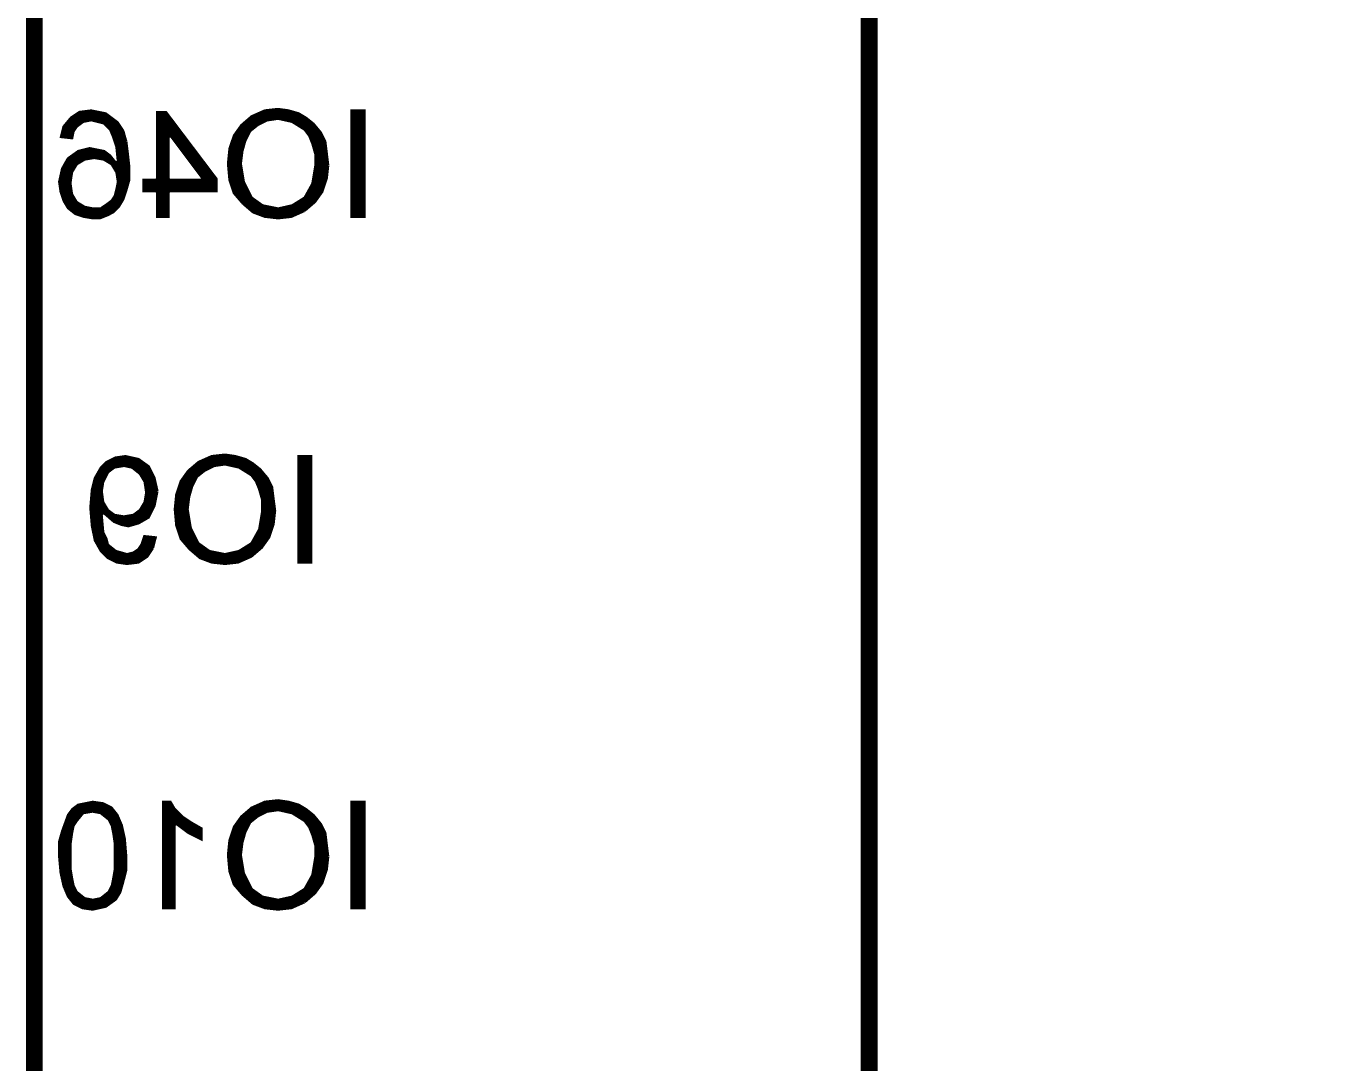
# Model space of a CAD drawing. Extents: x 1.36 to 3.09, y 1.35 to 6.
# Drawn here: x 1.356 to 1.7402, y 4.5056 to 4.8127 of the extents above; entities that cross this region are included whole.
import ezdxf

# ---------------------------------------------------------------- set-up
doc = ezdxf.new("R2010")
doc.units = 0
doc.layers.add('SSB004129_PHO', color=12, linetype='CONTINUOUS')

msp = doc.modelspace()

# ---------------------------------------------------------------- linework, layer by layer
at = {"layer": 'SSB004129_PHO'}
for points, const_width in [([(1.35854, 1.43433), (1.35854, 5.6261)], 0.005), ([(1.60577, 5.20801), (1.60577, 2.19501), (2.43254, 2.19501), (2.43254, 5.20801), (1.60577, 5.20801)], 0.005), ([(1.38558, 4.77857), (1.38472, 4.78159), (1.38303, 4.78413), (1.37962, 4.78669), (1.37534, 4.78754), (1.37197, 4.78712), (1.36945, 4.78544), (1.36734, 4.78291), (1.36661, 4.78), (1.3696, 4.77967), (1.36996, 4.78145), (1.37004, 4.78163), (1.37093, 4.78297), (1.37104, 4.78309), (1.37283, 4.78443), (1.37303, 4.78452), (1.37526, 4.78497), (1.37548, 4.78496), (1.37905, 4.78407), (1.37929, 4.78394), (1.38107, 4.78215), (1.38118, 4.78198), (1.38208, 4.77975), (1.38209, 4.77972), (1.38298, 4.77705), (1.383, 4.77694), (1.38345, 4.77247), (1.38345, 4.77242), (1.38256, 4.77211), (1.38081, 4.77429), (1.37917, 4.77553), (1.37493, 4.77638), (1.37156, 4.77553), (1.3686, 4.77342), (1.36691, 4.77046), (1.36605, 4.7666), (1.36648, 4.76361), (1.36734, 4.76103), (1.3686, 4.75892), (1.37069, 4.75724), (1.37325, 4.75639), (1.37585, 4.75596), (1.37794, 4.75596), (1.38007, 4.75681), (1.38176, 4.75766), (1.38345, 4.75934), (1.38473, 4.76147), (1.3856, 4.76409), (1.38647, 4.76714), (1.38647, 4.77106)], 0.001), ([(1.37, 4.78157), (1.37, 4.78581)], 0.001), ([(1.371, 4.78305), (1.371, 4.78647)], 0.001), ([(1.372, 4.78381), (1.372, 4.78712)], 0.001), ([(1.373, 4.78451), (1.373, 4.78725)], 0.001), ([(1.374, 4.78471), (1.374, 4.78737)], 0.001), ([(1.375, 4.78491), (1.375, 4.7875)], 0.001), ([(1.376, 4.78483), (1.376, 4.78741)], 0.001), ([(1.377, 4.78458), (1.377, 4.78721)], 0.001), ([(1.378, 4.78433), (1.378, 4.78701)], 0.001), ([(1.379, 4.78408), (1.379, 4.78681)], 0.001), ([(1.38, 4.78322), (1.38, 4.7864)], 0.001), ([(1.41236, 4.76735), (1.39743, 4.7871), (1.39506, 4.7871), (1.39506, 4.76751), (1.39456, 4.76701), (1.39104, 4.76701), (1.39104, 4.76399), (1.39456, 4.76399), (1.39506, 4.76349), (1.39506, 4.75641), (1.39808, 4.75641), (1.39808, 4.76349), (1.39858, 4.76399), (1.41236, 4.76399), (1.41236, 4.76735)], 0.001), ([(1.396, 4.75641), (1.396, 4.7871)], 0.001), ([(1.397, 4.75641), (1.397, 4.7871)], 0.001), ([(1.398, 4.75641), (1.398, 4.78635)], 0.001), ([(1.44539, 4.77153), (1.44452, 4.77853), (1.44324, 4.78108), (1.44108, 4.78367), (1.43892, 4.7854), (1.43677, 4.78669), (1.43374, 4.78756), (1.43071, 4.78799), (1.42683, 4.78756), (1.42295, 4.78584), (1.41993, 4.78324), (1.41778, 4.78023), (1.41648, 4.77634), (1.41604, 4.77197), (1.41648, 4.76717), (1.41777, 4.7633), (1.42036, 4.76028), (1.42339, 4.75768), (1.42682, 4.7564), (1.43072, 4.75596), (1.4346, 4.75639), (1.43848, 4.75812)], 0.001), ([(1.423, 4.78225), (1.423, 4.78586)], 0.001), ([(1.424, 4.78305), (1.424, 4.7863)], 0.001), ([(1.425, 4.78374), (1.425, 4.78675)], 0.001), ([(1.426, 4.78424), (1.426, 4.78719)], 0.001), ([(1.427, 4.78474), (1.427, 4.78758)], 0.001), ([(1.428, 4.78504), (1.428, 4.78769)], 0.001), ([(1.429, 4.78518), (1.429, 4.7878)], 0.001), ([(1.43, 4.78533), (1.43, 4.78791)], 0.001), ([(1.431, 4.78537), (1.431, 4.78795)], 0.001), ([(1.432, 4.78515), (1.432, 4.78781)], 0.001), ([(1.433, 4.78493), (1.433, 4.78766)], 0.001), ([(1.434, 4.78471), (1.434, 4.78748)], 0.001), ([(1.435, 4.78446), (1.435, 4.7872)], 0.001), ([(1.436, 4.78383), (1.436, 4.78691)], 0.001), ([(1.437, 4.78321), (1.437, 4.78655)], 0.001), ([(1.438, 4.78258), (1.438, 4.78595)], 0.001), ([(1.45611, 4.78755), (1.45265, 4.78755), (1.45265, 4.75641), (1.45611, 4.75641), (1.45611, 4.78755)], 0.001), ([(1.453, 4.75641), (1.453, 4.78755)], 0.001), ([(1.454, 4.75641), (1.454, 4.78755)], 0.001), ([(1.455, 4.75641), (1.455, 4.78755)], 0.001), ([(1.456, 4.75641), (1.456, 4.78755)], 0.001), ([(1.368, 4.77985), (1.368, 4.7837)], 0.001), ([(1.369, 4.77973), (1.369, 4.7849)], 0.001), ([(1.381, 4.78222), (1.381, 4.78565)], 0.001), ([(1.382, 4.77994), (1.382, 4.7849)], 0.001), ([(1.383, 4.77696), (1.383, 4.78415)], 0.001), ([(1.384, 4.76026), (1.384, 4.78267)], 0.001), ([(1.399, 4.78028), (1.399, 4.78503)], 0.001), ([(1.4, 4.77895), (1.4, 4.78371)], 0.001), ([(1.401, 4.77761), (1.401, 4.78238)], 0.001), ([(1.419, 4.76186), (1.419, 4.78194)], 0.001), ([(1.44193, 4.77466), (1.44193, 4.77153), (1.44193, 4.77145), (1.44103, 4.76609), (1.44098, 4.76593), (1.43875, 4.76191), (1.43857, 4.76173), (1.435, 4.7595), (1.43485, 4.75944), (1.43083, 4.75854), (1.43062, 4.75854), (1.42616, 4.75943), (1.42596, 4.75952), (1.42284, 4.76175), (1.42268, 4.76193), (1.42045, 4.7664), (1.4204, 4.76654), (1.41951, 4.77189), (1.4195, 4.77198), (1.41951, 4.77204), (1.41996, 4.77561), (1.41997, 4.77569), (1.42086, 4.77881), (1.4209, 4.7789), (1.42224, 4.78158), (1.42237, 4.78174), (1.4246, 4.78353), (1.42469, 4.78358), (1.42737, 4.78492), (1.42752, 4.78497), (1.43065, 4.78542), (1.43083, 4.78541), (1.43485, 4.78452), (1.435, 4.78445), (1.43857, 4.78222), (1.43871, 4.7821), (1.44005, 4.78031), (1.44011, 4.7802), (1.441, 4.77797), (1.44102, 4.77792), (1.44191, 4.77479), (1.44193, 4.77466)], 0.001), ([(1.42, 4.77579), (1.42, 4.7833)], 0.001), ([(1.421, 4.7791), (1.421, 4.78416)], 0.001), ([(1.422, 4.7811), (1.422, 4.78502)], 0.001), ([(1.439, 4.78171), (1.439, 4.78534)], 0.001), ([(1.44, 4.78038), (1.44, 4.78454)], 0.001), ([(1.441, 4.77798), (1.441, 4.78374)], 0.001), ([(1.442, 4.7614), (1.442, 4.78257)], 0.001), ([(1.367, 4.77996), (1.367, 4.78156)], 0.001), ([(1.385, 4.76229), (1.385, 4.78062)], 0.001), ([(1.38647, 4.77106), (1.38603, 4.77504), (1.38558, 4.77857)], 0.001), ([(1.40845, 4.76751), (1.40795, 4.76701), (1.39858, 4.76701), (1.39808, 4.76751), (1.39808, 4.78001), (1.39898, 4.78031), (1.40835, 4.76781), (1.40845, 4.76751)], 0.001), ([(1.402, 4.77628), (1.402, 4.78106)], 0.001), ([(1.403, 4.77495), (1.403, 4.77974)], 0.001), ([(1.404, 4.77361), (1.404, 4.77841)], 0.001), ([(1.418, 4.76303), (1.418, 4.78054)], 0.001), ([(1.443, 4.7628), (1.443, 4.78137)], 0.001), ([(1.444, 4.76474), (1.444, 4.77957)], 0.001), ([(1.37, 4.77026), (1.37, 4.77442)], 0.001), ([(1.371, 4.77189), (1.371, 4.77513)], 0.001), ([(1.372, 4.77251), (1.372, 4.77564)], 0.001), ([(1.373, 4.77311), (1.373, 4.77589)], 0.001), ([(1.374, 4.77345), (1.374, 4.77614)], 0.001), ([(1.375, 4.77361), (1.375, 4.77636)], 0.001), ([(1.376, 4.77378), (1.376, 4.77616)], 0.001), ([(1.377, 4.7737), (1.377, 4.77596)], 0.001), ([(1.378, 4.77353), (1.378, 4.77576)], 0.001), ([(1.379, 4.77337), (1.379, 4.77556)], 0.001), ([(1.38, 4.77281), (1.38, 4.7749)], 0.001), ([(1.386, 4.76549), (1.386, 4.77525)], 0.001), ([(1.405, 4.77228), (1.405, 4.77709)], 0.001), ([(1.406, 4.77095), (1.406, 4.77577)], 0.001), ([(1.407, 4.76961), (1.407, 4.77444)], 0.001), ([(1.417, 4.76561), (1.417, 4.7779)], 0.001), ([(1.445, 4.76798), (1.445, 4.77468)], 0.001), ([(1.367, 4.76204), (1.367, 4.77062)], 0.001), ([(1.368, 4.75992), (1.368, 4.77237)], 0.001), ([(1.369, 4.7586), (1.369, 4.77371)], 0.001), ([(1.38345, 4.76662), (1.38344, 4.76652), (1.383, 4.76429), (1.38299, 4.76427), (1.38254, 4.76248), (1.38247, 4.76232), (1.38158, 4.76099), (1.38147, 4.76086), (1.37968, 4.75952), (1.37966, 4.75951), (1.37832, 4.75861), (1.37804, 4.75853), (1.37581, 4.75853), (1.37571, 4.75854), (1.37348, 4.75899), (1.37332, 4.75905), (1.37109, 4.76039), (1.37092, 4.76056), (1.36958, 4.76279), (1.36951, 4.76298), (1.36906, 4.7661), (1.36906, 4.76617), (1.36906, 4.76624), (1.36951, 4.76937), (1.36958, 4.76956), (1.37092, 4.77179), (1.37109, 4.77196), (1.37332, 4.7733), (1.37349, 4.77336), (1.37617, 4.77381), (1.37634, 4.77381), (1.37902, 4.77336), (1.37919, 4.7733), (1.38142, 4.77196), (1.38159, 4.77179), (1.38293, 4.76956), (1.383, 4.76938), (1.38344, 4.7667), (1.38345, 4.76662)], 0.001), ([(1.381, 4.77221), (1.381, 4.77406)], 0.001), ([(1.382, 4.77111), (1.382, 4.77281)], 0.001), ([(1.383, 4.76937), (1.383, 4.77193)], 0.001), ([(1.408, 4.76828), (1.408, 4.77312)], 0.001), ([(1.409, 4.76399), (1.409, 4.77179)], 0.001), ([(1.41, 4.76399), (1.41, 4.77047)], 0.001), ([(1.43848, 4.75812), (1.44151, 4.76071), (1.44366, 4.76372), (1.44496, 4.76762), (1.44539, 4.77153)], 0.001), ([(1.392, 4.76399), (1.392, 4.76701)], 0.001), ([(1.393, 4.76399), (1.393, 4.76701)], 0.001), ([(1.394, 4.76399), (1.394, 4.76701)], 0.001), ([(1.395, 4.76373), (1.395, 4.76728)], 0.001), ([(1.399, 4.76399), (1.399, 4.76701)], 0.001), ([(1.4, 4.76399), (1.4, 4.76701)], 0.001), ([(1.401, 4.76399), (1.401, 4.76701)], 0.001), ([(1.402, 4.76399), (1.402, 4.76701)], 0.001), ([(1.403, 4.76399), (1.403, 4.76701)], 0.001), ([(1.404, 4.76399), (1.404, 4.76701)], 0.001), ([(1.405, 4.76399), (1.405, 4.76701)], 0.001), ([(1.406, 4.76399), (1.406, 4.76701)], 0.001), ([(1.407, 4.76399), (1.407, 4.76701)], 0.001), ([(1.408, 4.76399), (1.408, 4.76702)], 0.001), ([(1.411, 4.76399), (1.411, 4.76915)], 0.001), ([(1.412, 4.76399), (1.412, 4.76782)], 0.001), ([(1.42, 4.7607), (1.42, 4.76896)], 0.001), ([(1.383, 4.75889), (1.383, 4.76431)], 0.001), ([(1.421, 4.75973), (1.421, 4.7653)], 0.001), ([(1.422, 4.75887), (1.422, 4.7633)], 0.001), ([(1.44, 4.75942), (1.44, 4.76417)], 0.001), ([(1.441, 4.76027), (1.441, 4.76598)], 0.001), ([(1.37, 4.7578), (1.37, 4.76208)], 0.001), ([(1.371, 4.75714), (1.371, 4.76045)], 0.001), ([(1.372, 4.75681), (1.372, 4.75984)], 0.001), ([(1.373, 4.75648), (1.373, 4.75924)], 0.001), ([(1.374, 4.75627), (1.374, 4.75888)], 0.001), ([(1.379, 4.75638), (1.379, 4.75907)], 0.001), ([(1.38, 4.75678), (1.38, 4.75976)], 0.001), ([(1.381, 4.75727), (1.381, 4.76051)], 0.001), ([(1.382, 4.75789), (1.382, 4.76161)], 0.001), ([(1.423, 4.75801), (1.423, 4.76163)], 0.001), ([(1.424, 4.75745), (1.424, 4.76092)], 0.001), ([(1.425, 4.75708), (1.425, 4.76021)], 0.001), ([(1.426, 4.7567), (1.426, 4.75949)], 0.001), ([(1.427, 4.75638), (1.427, 4.75926)], 0.001), ([(1.428, 4.75626), (1.428, 4.75906)], 0.001), ([(1.429, 4.75615), (1.429, 4.75886)], 0.001), ([(1.433, 4.75622), (1.433, 4.75903)], 0.001), ([(1.434, 4.75633), (1.434, 4.75925)], 0.001), ([(1.435, 4.75657), (1.435, 4.7595)], 0.001), ([(1.436, 4.75701), (1.436, 4.76012)], 0.001), ([(1.437, 4.75746), (1.437, 4.76075)], 0.001), ([(1.438, 4.7579), (1.438, 4.76137)], 0.001), ([(1.439, 4.75856), (1.439, 4.76237)], 0.001), ([(1.375, 4.7561), (1.375, 4.75868)], 0.001), ([(1.376, 4.75596), (1.376, 4.75853)], 0.001), ([(1.377, 4.75596), (1.377, 4.75853)], 0.001), ([(1.378, 4.75598), (1.378, 4.75853)], 0.001), ([(1.43, 4.75604), (1.43, 4.75866)], 0.001), ([(1.431, 4.75599), (1.431, 4.75858)], 0.001), ([(1.432, 4.7561), (1.432, 4.7588)], 0.001), ([(1.39482, 4.67497), (1.39396, 4.67882), (1.39226, 4.68223), (1.38932, 4.68433), (1.38549, 4.68518), (1.38253, 4.68476), (1.38, 4.68349), (1.37832, 4.68181), (1.3766, 4.6788), (1.37573, 4.67534), (1.37529, 4.67006), (1.37573, 4.66477), (1.37661, 4.66042), (1.37832, 4.65742), (1.38045, 4.65529), (1.38298, 4.65403), (1.38596, 4.6536), (1.38935, 4.65402), (1.39184, 4.65569), (1.39352, 4.65821)], 0.001), ([(1.39181, 4.67453), (1.3918, 4.67444), (1.39136, 4.67176), (1.39129, 4.67159), (1.38995, 4.66936), (1.38982, 4.66921), (1.38804, 4.66788), (1.38782, 4.66778), (1.38514, 4.66734), (1.38498, 4.66734), (1.3823, 4.66778), (1.38208, 4.66788), (1.3803, 4.66921), (1.38017, 4.66936), (1.37883, 4.67159), (1.37876, 4.67178), (1.37832, 4.6749), (1.37831, 4.67497), (1.37832, 4.67505), (1.37876, 4.67773), (1.37881, 4.67787), (1.38015, 4.68055), (1.3803, 4.68073), (1.38208, 4.68207), (1.3823, 4.68216), (1.38498, 4.68261), (1.38516, 4.68261)], 0.001), ([(1.379, 4.67825), (1.379, 4.68249)], 0.001), ([(1.38, 4.68025), (1.38, 4.68349)], 0.001), ([(1.381, 4.68126), (1.381, 4.68399)], 0.001), ([(1.382, 4.68201), (1.382, 4.68449)], 0.001), ([(1.383, 4.68228), (1.383, 4.68482)], 0.001), ([(1.384, 4.68244), (1.384, 4.68497)], 0.001), ([(1.385, 4.68261), (1.385, 4.68511)], 0.001), ([(1.38516, 4.68261), (1.38739, 4.68216), (1.3876, 4.68206), (1.38984, 4.68027), (1.38995, 4.68014), (1.39129, 4.67791), (1.39136, 4.67772), (1.39181, 4.6746), (1.39181, 4.67453)], 0.001), ([(1.386, 4.68244), (1.386, 4.68506)], 0.001), ([(1.387, 4.68224), (1.387, 4.68484)], 0.001), ([(1.388, 4.68174), (1.388, 4.68462)], 0.001), ([(1.389, 4.68094), (1.389, 4.6844)], 0.001), ([(1.39, 4.68006), (1.39, 4.68384)], 0.001), ([(1.391, 4.6784), (1.391, 4.68313)], 0.001), ([(1.392, 4.66714), (1.392, 4.68241)], 0.001), ([(1.42965, 4.66916), (1.42877, 4.67616), (1.4275, 4.67871), (1.42533, 4.68131), (1.42317, 4.68304), (1.42102, 4.68433), (1.41799, 4.6852), (1.41496, 4.68563), (1.41109, 4.6852), (1.40721, 4.68347), (1.40418, 4.68088), (1.40203, 4.67787), (1.40073, 4.67397), (1.40029, 4.66961), (1.40073, 4.66481), (1.40202, 4.66094), (1.40461, 4.65792), (1.40764, 4.65532), (1.41107, 4.65403), (1.41497, 4.6536), (1.41886, 4.65403), (1.42274, 4.65576), (1.42576, 4.65835), (1.42791, 4.66136), (1.42921, 4.66526), (1.42965, 4.66916)], 0.001), ([(1.42619, 4.67229), (1.42619, 4.66917), (1.42618, 4.66909), (1.42529, 4.66373), (1.42523, 4.66357), (1.423, 4.65955), (1.42283, 4.65937), (1.41925, 4.65714), (1.4191, 4.65707), (1.41508, 4.65618), (1.41487, 4.65618), (1.41041, 4.65707), (1.41022, 4.65715), (1.40709, 4.65939), (1.40693, 4.65957), (1.4047, 4.66403), (1.40466, 4.66418), (1.40376, 4.66953), (1.40376, 4.66961), (1.40376, 4.66968), (1.40421, 4.67325), (1.40422, 4.67332), (1.40512, 4.67645), (1.40515, 4.67653), (1.40649, 4.67921), (1.40662, 4.67938), (1.40886, 4.68117), (1.40894, 4.68122), (1.41162, 4.68256), (1.41178, 4.68261), (1.4149, 4.68306), (1.41508, 4.68305), (1.4191, 4.68216), (1.41925, 4.68209), (1.42283, 4.67986), (1.42296, 4.67974), (1.4243, 4.67795), (1.42436, 4.67784), (1.42526, 4.6756), (1.42527, 4.67556), (1.42617, 4.67243), (1.42619, 4.67229)], 0.001), ([(1.406, 4.67824), (1.406, 4.68244)], 0.001), ([(1.407, 4.67968), (1.407, 4.6833)], 0.001), ([(1.408, 4.68048), (1.408, 4.68383)], 0.001), ([(1.409, 4.68125), (1.409, 4.68427)], 0.001), ([(1.41, 4.68175), (1.41, 4.68472)], 0.001), ([(1.411, 4.68225), (1.411, 4.68516)], 0.001), ([(1.412, 4.68264), (1.412, 4.6853)], 0.001), ([(1.413, 4.68278), (1.413, 4.68541)], 0.001), ([(1.414, 4.68293), (1.414, 4.68552)], 0.001), ([(1.415, 4.68306), (1.415, 4.68562)], 0.001), ([(1.416, 4.68284), (1.416, 4.68548)], 0.001), ([(1.417, 4.68262), (1.417, 4.68534)], 0.001), ([(1.418, 4.6824), (1.418, 4.68519)], 0.001), ([(1.419, 4.68218), (1.419, 4.68491)], 0.001), ([(1.42, 4.68163), (1.42, 4.68462)], 0.001), ([(1.421, 4.681), (1.421, 4.68434)], 0.001), ([(1.422, 4.68038), (1.422, 4.68374)], 0.001), ([(1.423, 4.67968), (1.423, 4.68314)], 0.001), ([(1.424, 4.67835), (1.424, 4.68238)], 0.001), ([(1.44036, 4.68519), (1.4369, 4.68519), (1.4369, 4.65404), (1.44036, 4.65404), (1.44036, 4.68519)], 0.001), ([(1.437, 4.65404), (1.437, 4.68519)], 0.001), ([(1.438, 4.65404), (1.438, 4.68519)], 0.001), ([(1.439, 4.65404), (1.439, 4.68519)], 0.001), ([(1.44, 4.65404), (1.44, 4.68519)], 0.001), ([(1.377, 4.65973), (1.377, 4.6795)], 0.001), ([(1.378, 4.65798), (1.378, 4.68125)], 0.001), ([(1.393, 4.66875), (1.393, 4.68074)], 0.001), ([(1.394, 4.67088), (1.394, 4.67864)], 0.001), ([(1.403, 4.6598), (1.403, 4.67923)], 0.001), ([(1.404, 4.67159), (1.404, 4.68063)], 0.001), ([(1.405, 4.67604), (1.405, 4.68158)], 0.001), ([(1.425, 4.67625), (1.425, 4.68158)], 0.001), ([(1.426, 4.67301), (1.426, 4.68051)], 0.001), ([(1.427, 4.66008), (1.427, 4.67931)], 0.001), ([(1.376, 4.66345), (1.376, 4.6764)], 0.001), ([(1.39352, 4.65821), (1.39426, 4.66115), (1.39121, 4.66148), (1.39045, 4.65919), (1.39039, 4.65907), (1.38949, 4.65773), (1.38936, 4.65759), (1.38802, 4.6567), (1.38786, 4.65663), (1.38607, 4.65618), (1.38582, 4.65619), (1.38269, 4.65708), (1.38252, 4.65717), (1.38028, 4.65896), (1.38011, 4.65923), (1.37968, 4.66096), (1.37881, 4.66269), (1.37876, 4.66287), (1.37831, 4.66778), (1.37831, 4.66783), (1.37831, 4.66828), (1.37914, 4.66866), (1.3822, 4.66603), (1.38431, 4.66519), (1.38638, 4.66477), (1.38933, 4.66561), (1.39227, 4.6673), (1.39396, 4.67067), (1.39482, 4.67497)], 0.001), ([(1.401, 4.664), (1.401, 4.67478)], 0.001), ([(1.402, 4.661), (1.402, 4.67778)], 0.001), ([(1.428, 4.66162), (1.428, 4.67771)], 0.001), ([(1.429, 4.66462), (1.429, 4.67434)], 0.001), ([(1.379, 4.66874), (1.379, 4.6713)], 0.001), ([(1.391, 4.66657), (1.391, 4.6711)], 0.001), ([(1.38, 4.66791), (1.38, 4.66964)], 0.001), ([(1.381, 4.66706), (1.381, 4.66869)], 0.001), ([(1.382, 4.6662), (1.382, 4.66794)], 0.001), ([(1.383, 4.66571), (1.383, 4.66767)], 0.001), ([(1.384, 4.66531), (1.384, 4.6675)], 0.001), ([(1.385, 4.66505), (1.385, 4.66733)], 0.001), ([(1.386, 4.66485), (1.386, 4.66748)], 0.001), ([(1.387, 4.66495), (1.387, 4.66765)], 0.001), ([(1.388, 4.66523), (1.388, 4.66785)], 0.001), ([(1.389, 4.66552), (1.389, 4.6686)], 0.001), ([(1.39, 4.666), (1.39, 4.66943)], 0.001), ([(1.404, 4.65863), (1.404, 4.66811)], 0.001), ([(1.426, 4.65868), (1.426, 4.66801)], 0.001), ([(1.405, 4.65758), (1.405, 4.66344)], 0.001), ([(1.425, 4.6577), (1.425, 4.66315)], 0.001), ([(1.379, 4.65674), (1.379, 4.66231)], 0.001), ([(1.38, 4.65574), (1.38, 4.65967)], 0.001), ([(1.391, 4.65513), (1.391, 4.66085)], 0.001), ([(1.392, 4.65593), (1.392, 4.6614)], 0.001), ([(1.393, 4.65743), (1.393, 4.66129)], 0.001), ([(1.394, 4.66011), (1.394, 4.66117)], 0.001), ([(1.406, 4.65673), (1.406, 4.66144)], 0.001), ([(1.407, 4.65587), (1.407, 4.65947)], 0.001), ([(1.423, 4.65598), (1.423, 4.65955)], 0.001), ([(1.424, 4.65684), (1.424, 4.66135)], 0.001), ([(1.381, 4.65502), (1.381, 4.65838)], 0.001), ([(1.382, 4.65452), (1.382, 4.65758)], 0.001), ([(1.383, 4.65402), (1.383, 4.65699)], 0.001), ([(1.384, 4.65388), (1.384, 4.65671)], 0.001), ([(1.385, 4.65374), (1.385, 4.65642)], 0.001), ([(1.386, 4.65361), (1.386, 4.65617)], 0.001), ([(1.387, 4.65373), (1.387, 4.65641)], 0.001), ([(1.388, 4.65386), (1.388, 4.65669)], 0.001), ([(1.389, 4.65398), (1.389, 4.65735)], 0.001), ([(1.39, 4.65446), (1.39, 4.65849)], 0.001), ([(1.408, 4.65518), (1.408, 4.65874)], 0.001), ([(1.409, 4.65481), (1.409, 4.65802)], 0.001), ([(1.41, 4.65443), (1.41, 4.65731)], 0.001), ([(1.411, 4.65406), (1.411, 4.65695)], 0.001), ([(1.412, 4.65393), (1.412, 4.65675)], 0.001), ([(1.413, 4.65382), (1.413, 4.65655)], 0.001), ([(1.414, 4.65371), (1.414, 4.65635)], 0.001), ([(1.415, 4.6536), (1.415, 4.65617)], 0.001), ([(1.416, 4.65371), (1.416, 4.65638)], 0.001), ([(1.417, 4.65383), (1.417, 4.65661)], 0.001), ([(1.418, 4.65394), (1.418, 4.65683)], 0.001), ([(1.419, 4.6541), (1.419, 4.65705)], 0.001), ([(1.42, 4.65454), (1.42, 4.6576)], 0.001), ([(1.421, 4.65498), (1.421, 4.65823)], 0.001), ([(1.422, 4.65543), (1.422, 4.65885)], 0.001), ([(1.38558, 4.56679), (1.38513, 4.57209), (1.38426, 4.57603), (1.38296, 4.57905), (1.38129, 4.58114), (1.37878, 4.58239), (1.37582, 4.58282), (1.37155, 4.58196), (1.36992, 4.58073), (1.36866, 4.57907), (1.36691, 4.57424), (1.36604, 4.5712), (1.36604, 4.56683), (1.36648, 4.56197), (1.36736, 4.55803), (1.36865, 4.55501), (1.37033, 4.55292), (1.37283, 4.55166), (1.37579, 4.55124), (1.37962, 4.55209), (1.38258, 4.55421), (1.38383, 4.55629), (1.3847, 4.55935), (1.38558, 4.56285), (1.38558, 4.56679)], 0.001), ([(1.373, 4.57979), (1.373, 4.58225)], 0.001), ([(1.374, 4.57996), (1.374, 4.58245)], 0.001), ([(1.375, 4.58012), (1.375, 4.58265)], 0.001), ([(1.376, 4.58022), (1.376, 4.58279)], 0.001), ([(1.377, 4.58002), (1.377, 4.58265)], 0.001), ([(1.378, 4.57982), (1.378, 4.58251)], 0.001), ([(1.379, 4.57918), (1.379, 4.58229)], 0.001), ([(1.4079, 4.575), (1.40502, 4.57664), (1.405, 4.57666), (1.40232, 4.57844), (1.40224, 4.57851), (1.40001, 4.58074), (1.39993, 4.58083), (1.39874, 4.58282), (1.39684, 4.58282), (1.39684, 4.55168), (1.39986, 4.55168), (1.39986, 4.57618), (1.40066, 4.57658), (1.4042, 4.57393), (1.4079, 4.57208), (1.4079, 4.575)], 0.001), ([(1.397, 4.55168), (1.397, 4.58282)], 0.001), ([(1.398, 4.55168), (1.398, 4.58282)], 0.001), ([(1.399, 4.55168), (1.399, 4.58239)], 0.001), ([(1.44539, 4.5668), (1.44452, 4.5738), (1.44324, 4.57635), (1.44108, 4.57895), (1.43892, 4.58068), (1.43677, 4.58197), (1.43374, 4.58283), (1.43071, 4.58327), (1.42683, 4.58284), (1.42295, 4.58111), (1.41993, 4.57852), (1.41778, 4.57551), (1.41648, 4.57161), (1.41604, 4.56725), (1.41648, 4.56244), (1.41777, 4.55858), (1.42036, 4.55555), (1.42339, 4.55296), (1.42682, 4.55167), (1.43072, 4.55124), (1.4346, 4.55167), (1.43848, 4.55339)], 0.001), ([(1.426, 4.57951), (1.426, 4.58247)], 0.001), ([(1.427, 4.58001), (1.427, 4.58285)], 0.001), ([(1.428, 4.58032), (1.428, 4.58297)], 0.001), ([(1.429, 4.58046), (1.429, 4.58308)], 0.001), ([(1.43, 4.5806), (1.43, 4.58319)], 0.001), ([(1.431, 4.58065), (1.431, 4.58323)], 0.001), ([(1.432, 4.58043), (1.432, 4.58308)], 0.001), ([(1.433, 4.5802), (1.433, 4.58294)], 0.001), ([(1.434, 4.57998), (1.434, 4.58276)], 0.001), ([(1.435, 4.57973), (1.435, 4.58247)], 0.001), ([(1.436, 4.57911), (1.436, 4.58219)], 0.001), ([(1.45611, 4.58282), (1.45265, 4.58282), (1.45265, 4.55168), (1.45611, 4.55168), (1.45611, 4.58282)], 0.001), ([(1.453, 4.55168), (1.453, 4.58282)], 0.001), ([(1.454, 4.55168), (1.454, 4.58282)], 0.001), ([(1.455, 4.55168), (1.455, 4.58282)], 0.001), ([(1.456, 4.55168), (1.456, 4.58282)], 0.001), ([(1.369, 4.55458), (1.369, 4.57951)], 0.001), ([(1.38256, 4.57038), (1.38256, 4.56323), (1.38255, 4.56315), (1.38211, 4.56047), (1.3821, 4.56046), (1.38166, 4.55823), (1.38161, 4.5581), (1.38072, 4.55631), (1.38059, 4.55615), (1.37835, 4.55436), (1.37814, 4.55426), (1.37591, 4.55382), (1.37571, 4.55382), (1.37348, 4.55426), (1.37326, 4.55436), (1.37103, 4.55615), (1.3709, 4.55631), (1.37, 4.5581), (1.36996, 4.55823), (1.36951, 4.56046), (1.36951, 4.56047), (1.36907, 4.56315), (1.36906, 4.56323), (1.36906, 4.57038), (1.36906, 4.57045), (1.36951, 4.57357), (1.36951, 4.5736), (1.36996, 4.57583), (1.37004, 4.57601), (1.37093, 4.57735), (1.37095, 4.57739), (1.37274, 4.57962), (1.37305, 4.5798), (1.37573, 4.58025), (1.37591, 4.58024), (1.37814, 4.5798), (1.37835, 4.5797), (1.38059, 4.57791), (1.38072, 4.57774), (1.38161, 4.57596), (1.38166, 4.57583), (1.3821, 4.5736), (1.38211, 4.57357), (1.38255, 4.57045), (1.38256, 4.57038)], 0.001), ([(1.37, 4.57595), (1.37, 4.5808)], 0.001), ([(1.371, 4.57744), (1.371, 4.58155)], 0.001), ([(1.372, 4.57869), (1.372, 4.58205)], 0.001), ([(1.38, 4.57838), (1.38, 4.58179)], 0.001), ([(1.381, 4.57718), (1.381, 4.58129)], 0.001), ([(1.382, 4.57411), (1.382, 4.58025)], 0.001), ([(1.383, 4.55491), (1.383, 4.57896)], 0.001), ([(1.4, 4.57653), (1.4, 4.58075)], 0.001), ([(1.401, 4.57633), (1.401, 4.57975)], 0.001), ([(1.402, 4.57558), (1.402, 4.57875)], 0.001), ([(1.44193, 4.56993), (1.44193, 4.56681), (1.44193, 4.56672), (1.44103, 4.56137), (1.44098, 4.56121), (1.43875, 4.55719), (1.43857, 4.55701), (1.435, 4.55477), (1.43485, 4.55471), (1.43083, 4.55382), (1.43062, 4.55382), (1.42616, 4.55471), (1.42596, 4.55479), (1.42284, 4.55702), (1.42268, 4.55721), (1.42045, 4.56167), (1.4204, 4.56181), (1.41951, 4.56717), (1.4195, 4.56725), (1.41951, 4.56731), (1.41996, 4.57089), (1.41997, 4.57096), (1.42086, 4.57409), (1.4209, 4.57417), (1.42224, 4.57685), (1.42237, 4.57702), (1.4246, 4.5788), (1.42469, 4.57886), (1.42737, 4.5802), (1.42752, 4.58025), (1.43065, 4.58069), (1.43083, 4.58069), (1.43485, 4.57979), (1.435, 4.57973), (1.43857, 4.5775), (1.43871, 4.57737), (1.44005, 4.57559), (1.44011, 4.57547), (1.441, 4.57324), (1.44102, 4.57319), (1.44191, 4.57007), (1.44193, 4.56993)], 0.001), ([(1.42, 4.57106), (1.42, 4.57858)], 0.001), ([(1.421, 4.57438), (1.421, 4.57944)], 0.001), ([(1.422, 4.57638), (1.422, 4.58029)], 0.001), ([(1.423, 4.57752), (1.423, 4.58113)], 0.001), ([(1.424, 4.57832), (1.424, 4.58158)], 0.001), ([(1.425, 4.57901), (1.425, 4.58202)], 0.001), ([(1.437, 4.57848), (1.437, 4.58183)], 0.001), ([(1.438, 4.57786), (1.438, 4.58123)], 0.001), ([(1.439, 4.57699), (1.439, 4.58061)], 0.001), ([(1.44, 4.57565), (1.44, 4.57981)], 0.001), ([(1.441, 4.57325), (1.441, 4.57901)], 0.001), ([(1.367, 4.55964), (1.367, 4.57449)], 0.001), ([(1.368, 4.55653), (1.368, 4.57724)], 0.001), ([(1.384, 4.55689), (1.384, 4.57663)], 0.001), ([(1.403, 4.57483), (1.403, 4.57799)], 0.001), ([(1.404, 4.57408), (1.404, 4.57732)], 0.001), ([(1.405, 4.57353), (1.405, 4.57665)], 0.001), ([(1.406, 4.57303), (1.406, 4.57608)], 0.001), ([(1.407, 4.57253), (1.407, 4.57551)], 0.001), ([(1.418, 4.55831), (1.418, 4.57582)], 0.001), ([(1.419, 4.55714), (1.419, 4.57722)], 0.001), ([(1.442, 4.55667), (1.442, 4.57785)], 0.001), ([(1.443, 4.55807), (1.443, 4.57665)], 0.001), ([(1.444, 4.56002), (1.444, 4.57484)], 0.001), ([(1.385, 4.56054), (1.385, 4.57269)], 0.001), ([(1.417, 4.56088), (1.417, 4.57317)], 0.001), ([(1.43848, 4.55339), (1.44151, 4.55599), (1.44366, 4.559), (1.44496, 4.5629), (1.44539, 4.5668)], 0.001), ([(1.445, 4.56325), (1.445, 4.56996)], 0.001), ([(1.42, 4.55597), (1.42, 4.56424)], 0.001), ([(1.382, 4.55379), (1.382, 4.55995)], 0.001), ([(1.421, 4.555), (1.421, 4.56057)], 0.001), ([(1.44, 4.55469), (1.44, 4.55945)], 0.001), ([(1.441, 4.55555), (1.441, 4.56125)], 0.001), ([(1.37, 4.55333), (1.37, 4.55811)], 0.001), ([(1.371, 4.55258), (1.371, 4.55618)], 0.001), ([(1.372, 4.55208), (1.372, 4.55537)], 0.001), ([(1.38, 4.55237), (1.38, 4.55568)], 0.001), ([(1.381, 4.55308), (1.381, 4.55687)], 0.001), ([(1.422, 4.55415), (1.422, 4.55857)], 0.001), ([(1.423, 4.55329), (1.423, 4.55691)], 0.001), ([(1.424, 4.55273), (1.424, 4.5562)], 0.001), ([(1.425, 4.55235), (1.425, 4.55548)], 0.001), ([(1.436, 4.55229), (1.436, 4.5554)], 0.001), ([(1.437, 4.55273), (1.437, 4.55602)], 0.001), ([(1.438, 4.55318), (1.438, 4.55665)], 0.001), ([(1.439, 4.55384), (1.439, 4.55765)], 0.001), ([(1.373, 4.55164), (1.373, 4.55457)], 0.001), ([(1.374, 4.5515), (1.374, 4.55416)], 0.001), ([(1.375, 4.55136), (1.375, 4.55396)], 0.001), ([(1.376, 4.55129), (1.376, 4.55383)], 0.001), ([(1.377, 4.55151), (1.377, 4.55403)], 0.001), ([(1.378, 4.55173), (1.378, 4.55423)], 0.001), ([(1.379, 4.55196), (1.379, 4.55488)], 0.001), ([(1.426, 4.55198), (1.426, 4.55477)], 0.001), ([(1.427, 4.55165), (1.427, 4.55454)], 0.001), ([(1.428, 4.55154), (1.428, 4.55434)], 0.001), ([(1.429, 4.55143), (1.429, 4.55414)], 0.001), ([(1.43, 4.55132), (1.43, 4.55394)], 0.001), ([(1.431, 4.55127), (1.431, 4.55386)], 0.001), ([(1.432, 4.55138), (1.432, 4.55408)], 0.001), ([(1.433, 4.55149), (1.433, 4.5543)], 0.001), ([(1.434, 4.5516), (1.434, 4.55452)], 0.001), ([(1.435, 4.55185), (1.435, 4.55477)], 0.001)]:
    msp.add_lwpolyline(points, dxfattribs=dict(at, const_width=const_width))

doc.saveas('drawing.dxf')
